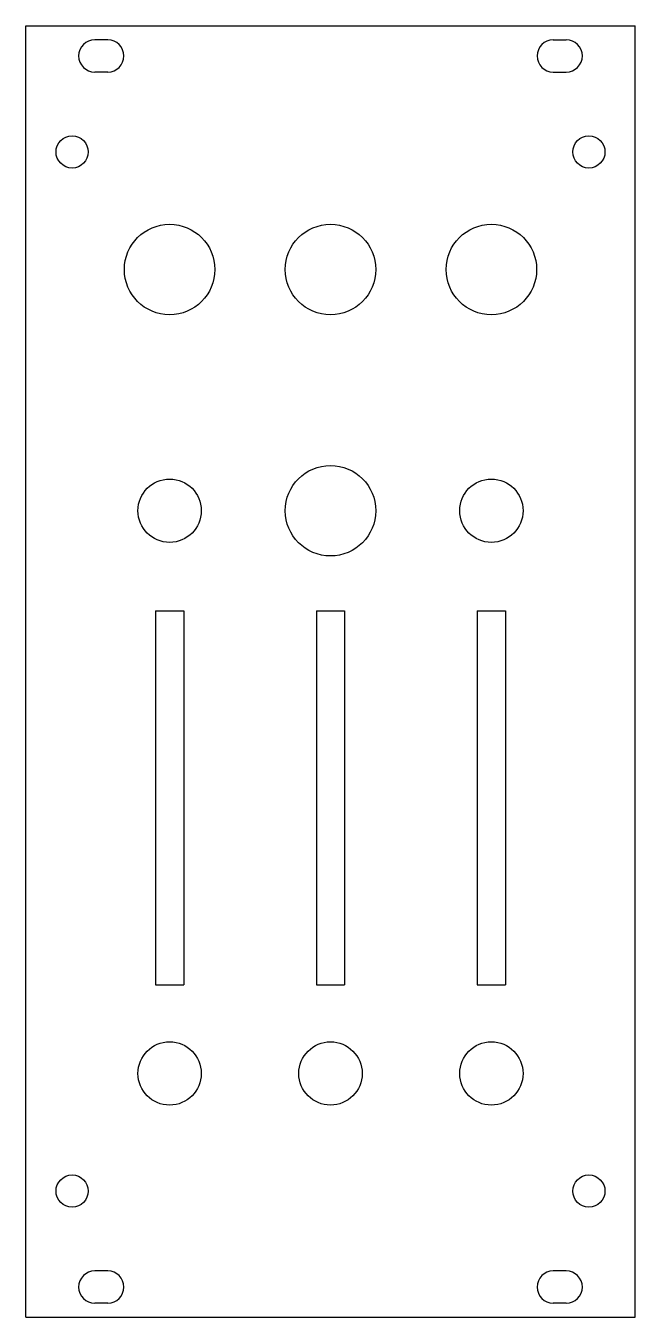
# Model space of a CAD drawing. Extents: x -30 to 30, y -64 to 64.
import ezdxf

# ---------------------------------------------------------------- set-up
doc = ezdxf.new("R2010")
doc.units = 0
doc.layers.add('MODELSKETCH_VISIBLE', color=7, linetype='CONTINUOUS')

msp = doc.modelspace()

# ---------------------------------------------------------------- linework, layer by layer
at = {"layer": 'MODELSKETCH_VISIBLE'}
for p, q in [((-30.3, -64.25), (-30.3, 64.25)), ((-30.3, 64.25), (30.3, 64.25)), ((30.3, -64.25), (30.3, 64.25)), ((-22.15, 62.85), (-23.45, 62.85)), ((22.15, 62.85), (23.45, 62.85)), ((-22.15, 59.65), (-23.45, 59.65)), ((22.15, 59.65), (23.45, 59.65)), ((-17.4, 6.037), (-14.6, 6.037)), ((-17.4, 6.037), (-17.4, -31.163)), ((-14.6, 6.037), (-14.6, -31.163)), ((-1.4, 6.037), (1.4, 6.037)), ((-1.4, 6.037), (-1.4, -31.163)), ((1.4, 6.037), (1.4, -31.163)), ((14.6, 6.037), (14.6, -31.163)), ((14.6, 6.037), (17.4, 6.037)), ((17.4, 6.037), (17.4, -31.163)), ((-17.4, -31.163), (-14.6, -31.163)), ((-1.4, -31.163), (1.4, -31.163)), ((14.6, -31.163), (17.4, -31.163)), ((-22.15, -59.65), (-23.45, -59.65)), ((23.45, -59.65), (22.15, -59.65)), ((-22.15, -62.85), (-23.45, -62.85)), ((23.45, -62.85), (22.15, -62.85)), ((-30.3, -64.25), (30.3, -64.25))]:
    msp.add_line(p, q, dxfattribs=at)
for centre, radius in [((-25.7, 51.7), 1.6), ((25.7, 51.7), 1.6), ((-16, 40), 4.5), ((0, 40), 4.5), ((16, 40), 4.5), ((0, 16), 4.5), ((-16, 16), 3.15), ((16, 16), 3.15), ((-16, -40), 3.15), ((0, -40), 3.15), ((16, -40), 3.15), ((-25.7, -51.7), 1.6), ((25.7, -51.7), 1.6)]:
    msp.add_circle(centre, radius, dxfattribs=at)
for centre, start, end in [((-23.45, 61.25), 90, 180), ((-22.15, 61.25), 0, 90), ((22.15, 61.25), 90, 180), ((23.45, 61.25), 0, 90), ((-23.45, 61.25), 180, 270), ((-22.15, 61.25), 270, 0), ((22.15, 61.25), 180, 270), ((23.45, 61.25), 270, 0), ((-23.45, -61.25), 90, 180), ((-22.15, -61.25), 0, 90), ((22.15, -61.25), 90, 180), ((23.45, -61.25), 0, 90), ((-23.45, -61.25), 180, 270), ((-22.15, -61.25), 270, 0), ((22.15, -61.25), 180, 270), ((23.45, -61.25), 270, 0)]:
    msp.add_arc(centre, 1.6, start, end, dxfattribs=at)

doc.saveas('drawing.dxf')
